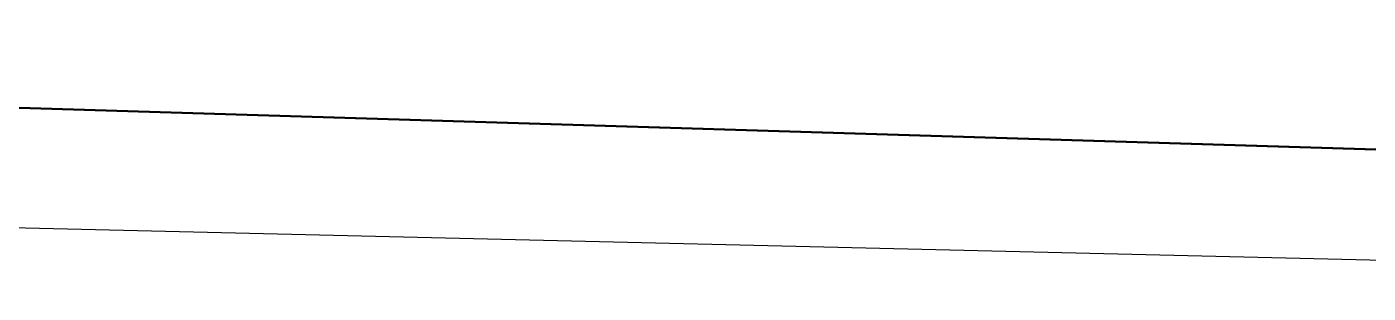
# Model space of a CAD drawing. Extents: x -41 to 47, y -35.8 to 51.3.
# Drawn here: x 2.95 to 22.72, y 24.43 to 28.35 of the extents above; entities that cross this region are included whole.
import ezdxf

# ---------------------------------------------------------------- set-up
doc = ezdxf.new("R2010")
doc.units = 0
doc.header["$MEASUREMENT"] = 0
doc.layers.add('PYDXF', color=8, linetype='CONTINUOUS')

msp = doc.modelspace()

# ---------------------------------------------------------------- linework, layer by layer
at = {"layer": 'PYDXF'}
for p, q in [((-35.631, 28.346), (45.867, 25.836)), ((-35.631, 28.346), (45.864, 25.826)), ((45.867, 25.836), (-35.631, 28.346)), ((-35.631, 28.336), (45.864, 25.826)), ((43.039, 24.427), (-32.728, 26.231))]:
    msp.add_line(p, q, dxfattribs=at)

doc.saveas('drawing.dxf')
